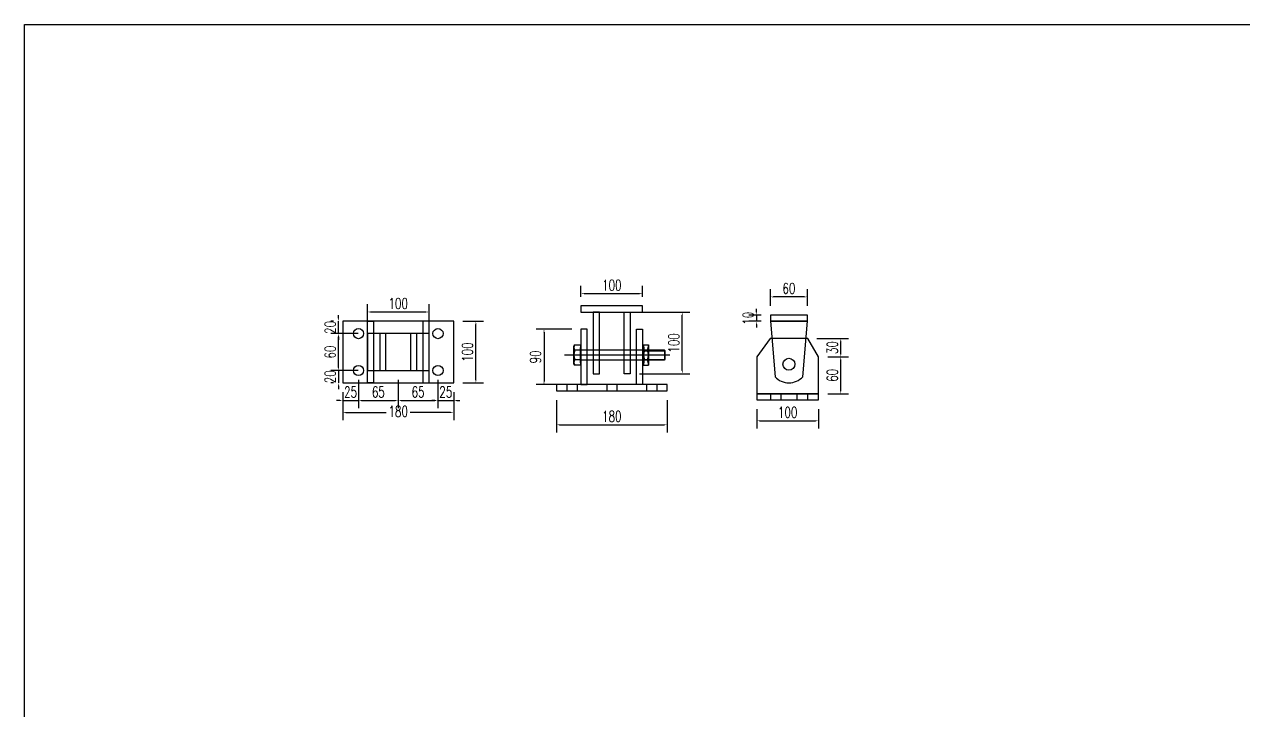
# Model space of a CAD drawing. Header units: millimetres. Extents: x -1546798 to -962116, y 1297493 to 1531173.
# Drawn here: x -1274215 to -1272236, y 1319424 to 1320538 of the extents above; entities that cross this region are included whole.
import ezdxf

# ---------------------------------------------------------------- set-up
doc = ezdxf.new("R2010")
doc.units = ezdxf.units.MM
doc.header["$LTSCALE"] = 10
doc.layers.get('0').update_dxf_attribs({"linetype": 'CONTINUOUS'})
doc.layers.get('DEFPOINTS').update_dxf_attribs({"linetype": 'CONTINUOUS'})
doc.layers.add('W-STEEL_FRAME钢架', color=3, linetype='CONTINUOUS')
doc.layers.add('铝架', color=3, linetype='CONTINUOUS')
doc.styles.add('STANDARD_T3', font='simplex.shx', dxfattribs={"width": 0.7, "bigfont": 'gbcbig.shx'})
doc.dimstyles.new('W&&5', dxfattribs={"dimtxt": 17.5, "dimasz": 5, "dimexe": 12.5, "dimexo": 15, "dimgap": 5, "dimtad": 1, "dimdec": 0, "dimzin": 0, "dimdsep": 46, "dimtxsty": 'STANDARD_T3', "dimcen": 0.09, "dimclrd": 1, "dimclre": 1, "dimclrt": 7, "dimazin": 2, "dimtfac": 1, "dimtdec": 0, "dimtix": 1, "dimtmove": 2, "dimatfit": 3, "dimfxl": 100, "dimtolj": 1, "dimtzin": 0, "dimarcsym": 0})

# ---------------------------------------------------------------- blocks, each defined once
blk = doc.blocks.new('*D1154')
at = {"layer": 'DEFPOINTS', "color": 0, "transparency": 16777216}
for p in [(-1273518, 1320056.1), (-1273482, 1320056.1), (-1273518, 1319956.1)]:
    blk.add_point(p, dxfattribs=at)
at = {"layer": 'W-STEEL_FRAME钢架', "color": 1, "lineweight": -2, "transparency": 16777216}
for p, q in [((-1273503, 1320056.1), (-1273469.5, 1320056.1)), ((-1273482, 1319961.1), (-1273482, 1320051.1)), ((-1273503, 1319956.1), (-1273469.5, 1319956.1))]:
    blk.add_line(p, q, dxfattribs=at)
at = {"layer": 'W-STEEL_FRAME钢架', "color": 1, "transparency": 16777216}
for points in [[(-1273482.9, 1320051.1), (-1273481.2, 1320051.1), (-1273482, 1320056.1)], [(-1273482.9, 1319961.1), (-1273481.2, 1319961.1), (-1273482, 1319956.1)]]:
    blk.add_solid(points, dxfattribs=at)
at = {"layer": 'W-STEEL_FRAME钢架', "color": 7, "transparency": 16777216, "insert": (-1273495.8, 1320006.1), "char_height": 17.5, "attachment_point": 5, "rotation": 90, "style": 'STANDARD_T3'}
blk.add_mtext('\\A1;100', dxfattribs=at)
blk = doc.blocks.new('*D1155')
at = {"layer": 'DEFPOINTS', "color": 0, "transparency": 16777216}
for p in [(-1273698, 1319956.1), (-1273518, 1319956.1), (-1273518, 1319907.9)]:
    blk.add_point(p, dxfattribs=at)
at = {"layer": 'W-STEEL_FRAME钢架', "color": 1, "lineweight": -2, "transparency": 16777216}
for p, q in [((-1273698, 1319941.1), (-1273698, 1319895.4)), ((-1273518, 1319941.1), (-1273518, 1319895.4)), ((-1273693, 1319907.9), (-1273627.6, 1319907.9)), ((-1273523, 1319907.9), (-1273588.4, 1319907.9))]:
    blk.add_line(p, q, dxfattribs=at)
at = {"layer": 'W-STEEL_FRAME钢架', "color": 1, "transparency": 16777216}
for points in [[(-1273693, 1319908.7), (-1273693, 1319907), (-1273698, 1319907.9)], [(-1273523, 1319908.7), (-1273523, 1319907), (-1273518, 1319907.9)]]:
    blk.add_solid(points, dxfattribs=at)
at = {"layer": 'W-STEEL_FRAME钢架', "color": 7, "transparency": 16777216, "insert": (-1273608, 1319909.9), "char_height": 17.5, "attachment_point": 5, "style": 'STANDARD_T3'}
blk.add_mtext('\\A1;180', dxfattribs=at)
blk = doc.blocks.new('luosi')
at = {"color": 6}
for p, q in [((155.7, 0), (-15.4, 0)), ((10.5, 8), (1.5, 8)), ((112.8, 16.6), (120.8, 16.6)), ((112.8, 16.6), (112.8, -16.6)), ((112.8, 8), (120.8, 8)), ((120.8, 16.6), (120.8, -16.6)), ((10.5, -8), (1.5, -8)), ((112.8, -8), (120.8, -8)), ((112.8, -16.6), (120.8, -16.6))]:
    blk.add_line(p, q, dxfattribs=at)
for points in [[(10.5, -16.6), (1.5, -16.6), (0, -14), (0, 14), (1.5, 16.6), (10.5, 16.6)], [(10.5, 12.4), (11.1, 12.4), (11.1, -12.4), (10.5, -12.4)]]:
    blk.add_lwpolyline(points, close=True, dxfattribs=at)
for points in [[(11.1, -8), (146.9, -8), (147.9, -7), (147.9, 7), (146.9, 8), (11.1, 8)], [(111.2, 8), (112.9, 7), (147.9, 7)], [(146.9, 8), (146.9, -8)], [(111.2, -8), (112.9, -7), (147.9, -7)]]:
    blk.add_lwpolyline(points, dxfattribs=at)
for centre, radius, start, end in [((6.9, 12.3), 6.91, 141.5307, 218.4693), ((22.1, 0), 22.1, 158.7607, 201.2393), ((134.9, 16), 22.1, 178.4824, 201.2393), ((134.9, 0), 22.1, 158.7607, 201.2393), ((98.8, 16), 22.1, 338.7607, 1.5176), ((98.8, 0), 22.1, 338.7607, 21.2393), ((6.9, -12.3), 6.91, 141.5307, 218.4693), ((134.9, -16), 22.1, 158.7607, 181.5348), ((98.8, -16), 22.1, 358.4652, 21.2393)]:
    blk.add_arc(centre, radius, start, end, dxfattribs=at)
blk = doc.blocks.new('*D1156')
at = {"layer": 'DEFPOINTS', "color": 0, "transparency": 16777216}
for p in [(-1273704.8, 1320036.1), (-1273658, 1320036.1), (-1273658, 1319976.1)]:
    blk.add_point(p, dxfattribs=at)
at = {"layer": 'W-STEEL_FRAME钢架', "color": 1, "lineweight": -2, "transparency": 16777216}
for p, q in [((-1273673, 1320036.1), (-1273717.3, 1320036.1)), ((-1273704.8, 1319981.1), (-1273704.8, 1320031.1)), ((-1273673, 1319976.1), (-1273717.3, 1319976.1))]:
    blk.add_line(p, q, dxfattribs=at)
at = {"layer": 'W-STEEL_FRAME钢架', "color": 1, "transparency": 16777216}
for points in [[(-1273705.6, 1320031.1), (-1273703.9, 1320031.1), (-1273704.8, 1320036.1)], [(-1273705.6, 1319981.1), (-1273703.9, 1319981.1), (-1273704.8, 1319976.1)]]:
    blk.add_solid(points, dxfattribs=at)
at = {"layer": 'W-STEEL_FRAME钢架', "color": 7, "transparency": 16777216, "insert": (-1273718.5, 1320006.1), "char_height": 17.5, "attachment_point": 5, "rotation": 90, "style": 'STANDARD_T3'}
blk.add_mtext('\\A1;60', dxfattribs=at)
blk = doc.blocks.new('*D1157')
at = {"layer": 'DEFPOINTS', "color": 0, "transparency": 16777216}
for p in [(-1273351.5, 1319943.3), (-1273171.5, 1319943.3), (-1273171.5, 1319888.1)]:
    blk.add_point(p, dxfattribs=at)
at = {"layer": 'W-STEEL_FRAME钢架', "color": 1, "lineweight": -2, "transparency": 16777216}
for p, q in [((-1273351.5, 1319928.3), (-1273351.5, 1319875.6)), ((-1273171.5, 1319928.3), (-1273171.5, 1319875.6)), ((-1273346.5, 1319888.1), (-1273176.5, 1319888.1))]:
    blk.add_line(p, q, dxfattribs=at)
at = {"layer": 'W-STEEL_FRAME钢架', "color": 1, "transparency": 16777216}
for points in [[(-1273346.5, 1319888.9), (-1273346.5, 1319887.3), (-1273351.5, 1319888.1)], [(-1273176.5, 1319888.9), (-1273176.5, 1319887.3), (-1273171.5, 1319888.1)]]:
    blk.add_solid(points, dxfattribs=at)
at = {"layer": 'W-STEEL_FRAME钢架', "color": 7, "transparency": 16777216, "insert": (-1273261.5, 1319901.8), "char_height": 17.5, "attachment_point": 5, "style": 'STANDARD_T3'}
blk.add_mtext('\\A1;180', dxfattribs=at)
blk = doc.blocks.new('*D1158')
at = {"layer": 'DEFPOINTS', "color": 0, "transparency": 16777216}
for p in [(-1273211.5, 1320101), (-1273311.5, 1320081), (-1273211.5, 1320081)]:
    blk.add_point(p, dxfattribs=at)
at = {"layer": 'W-STEEL_FRAME钢架', "color": 1, "lineweight": -2, "transparency": 16777216}
for p, q in [((-1273311.5, 1320096), (-1273311.5, 1320113.5)), ((-1273211.5, 1320096), (-1273211.5, 1320113.5)), ((-1273306.5, 1320101), (-1273216.5, 1320101))]:
    blk.add_line(p, q, dxfattribs=at)
at = {"layer": 'W-STEEL_FRAME钢架', "color": 1, "transparency": 16777216}
for points in [[(-1273306.5, 1320101.8), (-1273306.5, 1320100.1), (-1273311.5, 1320101)], [(-1273216.5, 1320101.8), (-1273216.5, 1320100.1), (-1273211.5, 1320101)]]:
    blk.add_solid(points, dxfattribs=at)
at = {"layer": 'W-STEEL_FRAME钢架', "color": 7, "transparency": 16777216, "insert": (-1273261.5, 1320114.7), "char_height": 17.5, "attachment_point": 5, "style": 'STANDARD_T3'}
blk.add_mtext('\\A1;100', dxfattribs=at)
blk = doc.blocks.new('*D1159')
at = {"layer": 'DEFPOINTS', "color": 0, "transparency": 16777216}
for p in [(-1273558, 1320071.2), (-1273658, 1320036.1), (-1273558, 1320036.1)]:
    blk.add_point(p, dxfattribs=at)
at = {"layer": 'W-STEEL_FRAME钢架', "color": 1, "lineweight": -2, "transparency": 16777216}
for p, q in [((-1273658, 1320051.1), (-1273658, 1320083.7)), ((-1273558, 1320051.1), (-1273558, 1320083.7)), ((-1273653, 1320071.2), (-1273563, 1320071.2))]:
    blk.add_line(p, q, dxfattribs=at)
at = {"layer": 'W-STEEL_FRAME钢架', "color": 1, "transparency": 16777216}
for points in [[(-1273653, 1320072), (-1273653, 1320070.4), (-1273658, 1320071.2)], [(-1273563, 1320072), (-1273563, 1320070.4), (-1273558, 1320071.2)]]:
    blk.add_solid(points, dxfattribs=at)
at = {"layer": 'W-STEEL_FRAME钢架', "color": 7, "transparency": 16777216, "insert": (-1273608, 1320085), "char_height": 17.5, "attachment_point": 5, "style": 'STANDARD_T3'}
blk.add_mtext('\\A1;100', dxfattribs=at)
blk = doc.blocks.new('*D1160')
at = {"layer": 'DEFPOINTS', "color": 0, "transparency": 16777216}
for p in [(-1273311.5, 1320043.3), (-1273371.5, 1319953.3), (-1273311.5, 1319953.3)]:
    blk.add_point(p, dxfattribs=at)
at = {"layer": 'W-STEEL_FRAME钢架', "color": 1, "lineweight": -2, "transparency": 16777216}
for p, q in [((-1273326.5, 1320043.3), (-1273384, 1320043.3)), ((-1273371.5, 1320038.3), (-1273371.5, 1319958.3)), ((-1273326.5, 1319953.3), (-1273384, 1319953.3))]:
    blk.add_line(p, q, dxfattribs=at)
at = {"layer": 'W-STEEL_FRAME钢架', "color": 1, "transparency": 16777216}
for points in [[(-1273372.4, 1320038.3), (-1273370.7, 1320038.3), (-1273371.5, 1320043.3)], [(-1273372.4, 1319958.3), (-1273370.7, 1319958.3), (-1273371.5, 1319953.3)]]:
    blk.add_solid(points, dxfattribs=at)
at = {"layer": 'W-STEEL_FRAME钢架', "color": 7, "transparency": 16777216, "insert": (-1273385.3, 1319998.3), "char_height": 17.5, "attachment_point": 5, "rotation": 90, "style": 'STANDARD_T3'}
blk.add_mtext('\\A1;90', dxfattribs=at)
blk = doc.blocks.new('*D1161')
at = {"layer": 'DEFPOINTS', "color": 0, "transparency": 16777216}
for p in [(-1273231.5, 1320071), (-1273147.2, 1320071), (-1273231.5, 1319971)]:
    blk.add_point(p, dxfattribs=at)
at = {"layer": 'W-STEEL_FRAME钢架', "color": 1, "lineweight": -2, "transparency": 16777216}
for p, q in [((-1273216.5, 1320071), (-1273134.7, 1320071)), ((-1273147.2, 1319976), (-1273147.2, 1320066)), ((-1273216.5, 1319971), (-1273134.7, 1319971))]:
    blk.add_line(p, q, dxfattribs=at)
at = {"layer": 'W-STEEL_FRAME钢架', "color": 1, "transparency": 16777216}
for points in [[(-1273148, 1320066), (-1273146.4, 1320066), (-1273147.2, 1320071)], [(-1273148, 1319976), (-1273146.4, 1319976), (-1273147.2, 1319971)]]:
    blk.add_solid(points, dxfattribs=at)
at = {"layer": 'W-STEEL_FRAME钢架', "color": 7, "transparency": 16777216, "insert": (-1273160.9, 1320021), "char_height": 17.5, "attachment_point": 5, "rotation": 90, "style": 'STANDARD_T3'}
blk.add_mtext('\\A1;100', dxfattribs=at)
blk = doc.blocks.new('*D1162')
at = {"layer": 'DEFPOINTS', "color": 0, "transparency": 16777216}
for p in [(-1273026.2, 1319928.4), (-1272926.2, 1319928.4), (-1272926.2, 1319894.6)]:
    blk.add_point(p, dxfattribs=at)
at = {"layer": 'W-STEEL_FRAME钢架', "color": 1, "lineweight": -2, "transparency": 16777216}
for p, q in [((-1273026.2, 1319913.4), (-1273026.2, 1319882.1)), ((-1272926.2, 1319913.4), (-1272926.2, 1319882.1)), ((-1273021.2, 1319894.6), (-1272931.2, 1319894.6))]:
    blk.add_line(p, q, dxfattribs=at)
at = {"layer": 'W-STEEL_FRAME钢架', "color": 1, "transparency": 16777216}
for points in [[(-1273021.2, 1319895.4), (-1273021.2, 1319893.7), (-1273026.2, 1319894.6)], [(-1272931.2, 1319895.4), (-1272931.2, 1319893.7), (-1272926.2, 1319894.6)]]:
    blk.add_solid(points, dxfattribs=at)
at = {"layer": 'W-STEEL_FRAME钢架', "color": 7, "transparency": 16777216, "insert": (-1272976.2, 1319908.3), "char_height": 17.5, "attachment_point": 5, "style": 'STANDARD_T3'}
blk.add_mtext('\\A1;100', dxfattribs=at)
blk = doc.blocks.new('*D1163')
at = {"layer": 'DEFPOINTS', "color": 0, "transparency": 16777216}
for p in [(-1272926.2, 1319998.4), (-1272890, 1319998.4), (-1272926.2, 1319938.4)]:
    blk.add_point(p, dxfattribs=at)
at = {"layer": 'W-STEEL_FRAME钢架', "color": 1, "lineweight": -2, "transparency": 16777216}
for p, q in [((-1272911.2, 1319998.4), (-1272877.5, 1319998.4)), ((-1272890, 1319943.4), (-1272890, 1319993.4)), ((-1272911.2, 1319938.4), (-1272877.5, 1319938.4))]:
    blk.add_line(p, q, dxfattribs=at)
at = {"layer": 'W-STEEL_FRAME钢架', "color": 1, "transparency": 16777216}
for points in [[(-1272890.9, 1319993.4), (-1272889.2, 1319993.4), (-1272890, 1319998.4)], [(-1272890.9, 1319943.4), (-1272889.2, 1319943.4), (-1272890, 1319938.4)]]:
    blk.add_solid(points, dxfattribs=at)
at = {"layer": 'W-STEEL_FRAME钢架', "color": 7, "transparency": 16777216, "insert": (-1272903.8, 1319968.4), "char_height": 17.5, "attachment_point": 5, "rotation": 90, "style": 'STANDARD_T3'}
blk.add_mtext('\\A1;60', dxfattribs=at)
blk = doc.blocks.new('*D1164')
at = {"layer": 'DEFPOINTS', "color": 0, "transparency": 16777216}
for p in [(-1272943.7, 1320028.4), (-1272890, 1320028.4), (-1272926.2, 1319998.4)]:
    blk.add_point(p, dxfattribs=at)
at = {"layer": 'W-STEEL_FRAME钢架', "color": 1, "lineweight": -2, "transparency": 16777216}
for p, q in [((-1272928.7, 1320028.4), (-1272877.5, 1320028.4)), ((-1272890, 1320003.4), (-1272890, 1320023.4)), ((-1272911.2, 1319998.4), (-1272877.5, 1319998.4))]:
    blk.add_line(p, q, dxfattribs=at)
at = {"layer": 'W-STEEL_FRAME钢架', "color": 1, "transparency": 16777216}
for points in [[(-1272890.9, 1320023.4), (-1272889.2, 1320023.4), (-1272890, 1320028.4)], [(-1272890.9, 1320003.4), (-1272889.2, 1320003.4), (-1272890, 1319998.4)]]:
    blk.add_solid(points, dxfattribs=at)
at = {"layer": 'W-STEEL_FRAME钢架', "color": 7, "transparency": 16777216, "insert": (-1272903.8, 1320013.4), "char_height": 17.5, "attachment_point": 5, "rotation": 90, "style": 'STANDARD_T3'}
blk.add_mtext('\\A1;30', dxfattribs=at)
blk = doc.blocks.new('*D1165')
at = {"layer": 'DEFPOINTS', "color": 0, "transparency": 16777216}
for p in [(-1273004.2, 1320095.7), (-1273004.2, 1320066.1), (-1272944.2, 1320066.1)]:
    blk.add_point(p, dxfattribs=at)
at = {"layer": 'W-STEEL_FRAME钢架', "color": 1, "lineweight": -2, "transparency": 16777216}
for p, q in [((-1273004.2, 1320081.1), (-1273004.2, 1320108.2)), ((-1272949.2, 1320095.7), (-1272999.2, 1320095.7)), ((-1272944.2, 1320081.1), (-1272944.2, 1320108.2))]:
    blk.add_line(p, q, dxfattribs=at)
at = {"layer": 'W-STEEL_FRAME钢架', "color": 1, "transparency": 16777216}
for points in [[(-1272999.2, 1320096.5), (-1272999.2, 1320094.9), (-1273004.2, 1320095.7)], [(-1272949.2, 1320096.5), (-1272949.2, 1320094.9), (-1272944.2, 1320095.7)]]:
    blk.add_solid(points, dxfattribs=at)
at = {"layer": 'W-STEEL_FRAME钢架', "color": 7, "transparency": 16777216, "insert": (-1272974.2, 1320109.4), "char_height": 17.5, "attachment_point": 5, "style": 'STANDARD_T3'}
blk.add_mtext('\\A1;60', dxfattribs=at)
blk = doc.blocks.new('*D1166')
at = {"layer": 'DEFPOINTS', "color": 0, "transparency": 16777216}
for p in [(-1273026.6, 1320056.1), (-1273004.2, 1320066.1), (-1273004.2, 1320056.1)]:
    blk.add_point(p, dxfattribs=at)
at = {"layer": 'W-STEEL_FRAME钢架', "color": 1, "lineweight": -2, "transparency": 16777216}
for p, q in [((-1273026.6, 1320071.1), (-1273026.6, 1320076.1)), ((-1273019.2, 1320066.1), (-1273039.1, 1320066.1)), ((-1273019.2, 1320056.1), (-1273039.1, 1320056.1)), ((-1273026.6, 1320066.1), (-1273026.6, 1320056.1)), ((-1273026.6, 1320051.1), (-1273026.6, 1320046.1))]:
    blk.add_line(p, q, dxfattribs=at)
at = {"layer": 'W-STEEL_FRAME钢架', "color": 1, "transparency": 16777216}
for points in [[(-1273027.4, 1320071.1), (-1273025.8, 1320071.1), (-1273026.6, 1320066.1)], [(-1273027.4, 1320051.1), (-1273025.8, 1320051.1), (-1273026.6, 1320056.1)]]:
    blk.add_solid(points, dxfattribs=at)
at = {"layer": 'W-STEEL_FRAME钢架', "color": 7, "transparency": 16777216, "insert": (-1273040.4, 1320061.1), "char_height": 17.5, "attachment_point": 5, "rotation": 90, "style": 'STANDARD_T3'}
blk.add_mtext('\\A1;10', dxfattribs=at)
blk = doc.blocks.new('*D1131')
at = {"layer": 'DEFPOINTS', "color": 0, "transparency": 16777216}
for p in [(-1273672.5, 1319976.1), (-1273698, 1319956.1), (-1273672.5, 1319927.6)]:
    blk.add_point(p, dxfattribs=at)
at = {"layer": 'W-STEEL_FRAME钢架', "color": 1, "lineweight": -2, "transparency": 16777216}
for p, q in [((-1273672.5, 1319961.1), (-1273672.5, 1319915.1)), ((-1273698, 1319941.1), (-1273698, 1319915.1)), ((-1273703, 1319927.6), (-1273708, 1319927.6)), ((-1273698, 1319927.6), (-1273672.5, 1319927.6)), ((-1273667.5, 1319927.6), (-1273662.5, 1319927.6))]:
    blk.add_line(p, q, dxfattribs=at)
at = {"layer": 'W-STEEL_FRAME钢架', "color": 1, "transparency": 16777216}
for points in [[(-1273703, 1319928.4), (-1273703, 1319926.7), (-1273698, 1319927.6)], [(-1273667.5, 1319928.4), (-1273667.5, 1319926.7), (-1273672.5, 1319927.6)]]:
    blk.add_solid(points, dxfattribs=at)
at = {"layer": 'W-STEEL_FRAME钢架', "color": 7, "transparency": 16777216, "insert": (-1273685.3, 1319941.3), "char_height": 17.5, "attachment_point": 5, "style": 'STANDARD_T3'}
blk.add_mtext('\\A1;25', dxfattribs=at)
blk = doc.blocks.new('*D1132')
at = {"layer": 'DEFPOINTS', "color": 0, "transparency": 16777216}
for p in [(-1273672.5, 1319976.1), (-1273608, 1319976.1), (-1273608, 1319927.6)]:
    blk.add_point(p, dxfattribs=at)
at = {"layer": 'W-STEEL_FRAME钢架', "color": 1, "lineweight": -2, "transparency": 16777216}
for p, q in [((-1273672.5, 1319961.1), (-1273672.5, 1319915.1)), ((-1273608, 1319961.1), (-1273608, 1319915.1)), ((-1273667.5, 1319927.6), (-1273613, 1319927.6))]:
    blk.add_line(p, q, dxfattribs=at)
at = {"layer": 'W-STEEL_FRAME钢架', "color": 1, "transparency": 16777216}
for points in [[(-1273667.5, 1319928.4), (-1273667.5, 1319926.7), (-1273672.5, 1319927.6)], [(-1273613, 1319928.4), (-1273613, 1319926.7), (-1273608, 1319927.6)]]:
    blk.add_solid(points, dxfattribs=at)
at = {"layer": 'W-STEEL_FRAME钢架', "color": 7, "transparency": 16777216, "insert": (-1273640.3, 1319941.3), "char_height": 17.5, "attachment_point": 5, "style": 'STANDARD_T3'}
blk.add_mtext('\\A1;65', dxfattribs=at)
blk = doc.blocks.new('*D1133')
at = {"layer": 'DEFPOINTS', "color": 0, "transparency": 16777216}
for p in [(-1273608, 1319976.1), (-1273543.5, 1319976.1), (-1273543.5, 1319927.6)]:
    blk.add_point(p, dxfattribs=at)
at = {"layer": 'W-STEEL_FRAME钢架', "color": 1, "lineweight": -2, "transparency": 16777216}
for p, q in [((-1273608, 1319961.1), (-1273608, 1319915.1)), ((-1273543.5, 1319961.1), (-1273543.5, 1319915.1)), ((-1273603, 1319927.6), (-1273548.5, 1319927.6))]:
    blk.add_line(p, q, dxfattribs=at)
at = {"layer": 'W-STEEL_FRAME钢架', "color": 1, "transparency": 16777216}
for points in [[(-1273603, 1319928.4), (-1273603, 1319926.7), (-1273608, 1319927.6)], [(-1273548.5, 1319928.4), (-1273548.5, 1319926.7), (-1273543.5, 1319927.6)]]:
    blk.add_solid(points, dxfattribs=at)
at = {"layer": 'W-STEEL_FRAME钢架', "color": 7, "transparency": 16777216, "insert": (-1273575.8, 1319941.3), "char_height": 17.5, "attachment_point": 5, "style": 'STANDARD_T3'}
blk.add_mtext('\\A1;65', dxfattribs=at)
blk = doc.blocks.new('*D1134')
at = {"layer": 'DEFPOINTS', "color": 0, "transparency": 16777216}
for p in [(-1273543.5, 1319976.1), (-1273518, 1319956.1), (-1273518, 1319927.6)]:
    blk.add_point(p, dxfattribs=at)
at = {"layer": 'W-STEEL_FRAME钢架', "color": 1, "lineweight": -2, "transparency": 16777216}
for p, q in [((-1273543.5, 1319961.1), (-1273543.5, 1319915.1)), ((-1273518, 1319941.1), (-1273518, 1319915.1)), ((-1273548.5, 1319927.6), (-1273553.5, 1319927.6)), ((-1273543.5, 1319927.6), (-1273518, 1319927.6)), ((-1273513, 1319927.6), (-1273508, 1319927.6))]:
    blk.add_line(p, q, dxfattribs=at)
at = {"layer": 'W-STEEL_FRAME钢架', "color": 1, "transparency": 16777216}
for points in [[(-1273548.5, 1319928.4), (-1273548.5, 1319926.7), (-1273543.5, 1319927.6)], [(-1273513, 1319928.4), (-1273513, 1319926.7), (-1273518, 1319927.6)]]:
    blk.add_solid(points, dxfattribs=at)
at = {"layer": 'W-STEEL_FRAME钢架', "color": 7, "transparency": 16777216, "insert": (-1273530.8, 1319941.3), "char_height": 17.5, "attachment_point": 5, "style": 'STANDARD_T3'}
blk.add_mtext('\\A1;25', dxfattribs=at)
blk = doc.blocks.new('*D1135')
at = {"layer": 'DEFPOINTS', "color": 0, "transparency": 16777216}
for p in [(-1273658, 1319976.1), (-1273704.8, 1319956.1), (-1273698, 1319956.1)]:
    blk.add_point(p, dxfattribs=at)
at = {"layer": 'W-STEEL_FRAME钢架', "color": 1, "lineweight": -2, "transparency": 16777216}
for p, q in [((-1273673, 1319976.1), (-1273717.3, 1319976.1)), ((-1273704.8, 1319981.1), (-1273704.8, 1319986.1)), ((-1273704.8, 1319976.1), (-1273704.8, 1319956.1)), ((-1273713, 1319956.1), (-1273717.3, 1319956.1)), ((-1273704.8, 1319951.1), (-1273704.8, 1319946.1))]:
    blk.add_line(p, q, dxfattribs=at)
at = {"layer": 'W-STEEL_FRAME钢架', "color": 1, "transparency": 16777216}
for points in [[(-1273705.6, 1319981.1), (-1273703.9, 1319981.1), (-1273704.8, 1319976.1)], [(-1273705.6, 1319951.1), (-1273703.9, 1319951.1), (-1273704.8, 1319956.1)]]:
    blk.add_solid(points, dxfattribs=at)
at = {"layer": 'W-STEEL_FRAME钢架', "color": 7, "transparency": 16777216, "insert": (-1273718.5, 1319966.1), "char_height": 17.5, "attachment_point": 5, "rotation": 90, "style": 'STANDARD_T3'}
blk.add_mtext('\\A1;20', dxfattribs=at)
blk = doc.blocks.new('*D1136')
at = {"layer": 'DEFPOINTS', "color": 0, "transparency": 16777216}
for p in [(-1273704.8, 1320056.1), (-1273698, 1320056.1), (-1273672.5, 1320036.1)]:
    blk.add_point(p, dxfattribs=at)
at = {"layer": 'W-STEEL_FRAME钢架', "color": 1, "lineweight": -2, "transparency": 16777216}
for p, q in [((-1273713, 1320056.1), (-1273717.3, 1320056.1)), ((-1273704.8, 1320061.1), (-1273704.8, 1320066.1)), ((-1273704.8, 1320036.1), (-1273704.8, 1320056.1)), ((-1273687.5, 1320036.1), (-1273717.3, 1320036.1)), ((-1273704.8, 1320031.1), (-1273704.8, 1320026.1))]:
    blk.add_line(p, q, dxfattribs=at)
at = {"layer": 'W-STEEL_FRAME钢架', "color": 1, "transparency": 16777216}
for points in [[(-1273705.6, 1320061.1), (-1273703.9, 1320061.1), (-1273704.8, 1320056.1)], [(-1273705.6, 1320031.1), (-1273703.9, 1320031.1), (-1273704.8, 1320036.1)]]:
    blk.add_solid(points, dxfattribs=at)
at = {"layer": 'W-STEEL_FRAME钢架', "color": 7, "transparency": 16777216, "insert": (-1273718.5, 1320046.1), "char_height": 17.5, "attachment_point": 5, "rotation": 90, "style": 'STANDARD_T3'}
blk.add_mtext('\\A1;20', dxfattribs=at)

msp = doc.modelspace()

# ---------------------------------------------------------------- linework, layer by layer
at = {"layer": 'W-STEEL_FRAME钢架', "color": 0}
for p, q in [((-1273004.2, 1320056.1), (-1272996.6, 1319966.1)), ((-1272944.2, 1320056.1), (-1273004.2, 1320056.1)), ((-1272951.7, 1319966.1), (-1272944.2, 1320056.1)), ((-1273334.3, 1319953.3), (-1273334.3, 1319943.3)), ((-1273317.8, 1319953.3), (-1273317.8, 1319943.3)), ((-1273269.8, 1319953.3), (-1273269.8, 1319943.3)), ((-1273253.3, 1319953.3), (-1273253.3, 1319943.3)), ((-1273205.2, 1319953.3), (-1273205.2, 1319943.3)), ((-1273188.7, 1319953.3), (-1273188.7, 1319943.3)), ((-1273004.2, 1319938.4), (-1273004.2, 1319928.4)), ((-1272987.2, 1319938.4), (-1272987.2, 1319928.4)), ((-1272961.2, 1319938.4), (-1272961.2, 1319928.4)), ((-1272944.2, 1319938.4), (-1272944.2, 1319928.4))]:
    msp.add_line(p, q, dxfattribs=at)
for points in [[(-1274214.5, 1320538), (-1269942.7, 1320538), (-1269942.7, 1318310.4), (-1274214.5, 1318310.4)], [(-1273311.5, 1320071), (-1273211.5, 1320071), (-1273211.5, 1320081), (-1273311.5, 1320081)], [(-1273518, 1319956.1), (-1273518, 1320056.1), (-1273698, 1320056.1), (-1273698, 1319956.1)], [(-1273291.5, 1320071), (-1273291.5, 1319971), (-1273281.5, 1319971), (-1273281.5, 1320071)], [(-1273231.5, 1320071), (-1273231.5, 1319971), (-1273241.5, 1319971), (-1273241.5, 1320071)], [(-1273004.2, 1320056.1), (-1272944.2, 1320056.1), (-1272944.2, 1320066.1), (-1273004.2, 1320066.1)], [(-1273658, 1319976.1), (-1273558, 1319976.1), (-1273558, 1320036.1), (-1273658, 1320036.1)], [(-1273638, 1319976.1), (-1273628, 1319976.1), (-1273628, 1320036.1), (-1273638, 1320036.1)], [(-1273588, 1319976.1), (-1273578, 1319976.1), (-1273578, 1320036.1), (-1273588, 1320036.1)], [(-1273311.5, 1319953.3), (-1273301.5, 1319953.3), (-1273301.5, 1320043.3), (-1273311.5, 1320043.3)], [(-1273211.5, 1319953.3), (-1273221.5, 1319953.3), (-1273221.5, 1320043.3), (-1273211.5, 1320043.3)], [(-1273026.2, 1319938.4), (-1272926.2, 1319938.4), (-1272926.2, 1319998.4), (-1272943.7, 1320028.4), (-1273004.7, 1320028.4), (-1273026.2, 1319998.4)], [(-1273351.5, 1319943.3), (-1273171.5, 1319943.3), (-1273171.5, 1319953.3), (-1273351.5, 1319953.3)], [(-1273026.2, 1319928.4), (-1272926.2, 1319928.4), (-1272926.2, 1319938.4), (-1273026.2, 1319938.4)]]:
    msp.add_lwpolyline(points, close=True, dxfattribs=at)
at = {"layer": 'W-STEEL_FRAME钢架', "color": 3}
for points in [[(-1273658, 1319956.1), (-1273658, 1320056.1), (-1273648, 1320056.1), (-1273648, 1319956.1)], [(-1273558, 1319956.1), (-1273558, 1320056.1), (-1273568, 1320056.1), (-1273568, 1319956.1)]]:
    msp.add_lwpolyline(points, close=True, dxfattribs=at)
at = {"layer": 'W-STEEL_FRAME钢架', "color": 0}
msp.add_circle((-1272974.2, 1319986.4), 9.6, dxfattribs=at)
msp.add_arc((-1272974.2, 1319986.4), 30.2, 222.0133, 317.9867, dxfattribs=at)
at = {"layer": '铝架'}
for centre in [(-1273672.5, 1320036.1), (-1273543.5, 1320036.1), (-1273672.5, 1319976.1), (-1273543.5, 1319976.1)]:
    msp.add_circle(centre, 8.25, dxfattribs=at)

# ---------------------------------------------------------------- block references
at = {"layer": 'W-STEEL_FRAME钢架', "color": 0}
msp.add_blockref('luosi', (-1273322.9, 1320001.3), dxfattribs=at)

# ---------------------------------------------------------------- dimensions: what is measured, and where the dimension line sits
for base, p1, p2, picture, middle in [((-1273211.5, 1320101), (-1273311.5, 1320081), (-1273211.5, 1320081), '*D1158', (-1273261.5, 1320114.7)), ((-1273558, 1320071.2), (-1273658, 1320036.1), (-1273558, 1320036.1), '*D1159', (-1273608, 1320085)), ((-1273171.5, 1319888.1), (-1273351.5, 1319943.3), (-1273171.5, 1319943.3), '*D1157', (-1273261.5, 1319901.8))]:
    dim = msp.add_linear_dim(base=base, p1=p1, p2=p2, dimstyle='W&&5', dxfattribs=at)
    dim.commit()
    dim.dimension.update_dxf_attribs({"geometry": picture, "text_midpoint": middle})
for base, p1, p2, picture, middle in [((-1273004.2, 1320095.7), (-1272944.2, 1320066.1), (-1273004.2, 1320066.1), '*D1165', (-1272974.2, 1320109.4)), ((-1273672.5384, 1319927.5601), (-1273698.0155, 1319956.098), (-1273672.5384, 1319976.098), '*D1131', (-1273685.277, 1319941.3101)), ((-1273608.0155, 1319927.5601), (-1273672.5384, 1319976.098), (-1273608.0155, 1319976.098), '*D1132', (-1273640.277, 1319941.3101)), ((-1273543.4926, 1319927.5601), (-1273608.0155, 1319976.098), (-1273543.4926, 1319976.098), '*D1133', (-1273575.7541, 1319941.3101)), ((-1273518.0155, 1319927.5601), (-1273543.4926, 1319976.098), (-1273518.0155, 1319956.098), '*D1134', (-1273530.7541, 1319941.3101)), ((-1272926.2, 1319894.6), (-1273026.2, 1319928.4), (-1272926.2, 1319928.4), '*D1162', (-1272976.2, 1319908.3))]:
    dim = msp.add_linear_dim(base=base, p1=p1, p2=p2, dimstyle='W&&5', override={"dimfxlon": 1}, dxfattribs=at)
    dim.commit()
    dim.dimension.update_dxf_attribs({"geometry": picture, "text_midpoint": middle})
for base, p1, p2, picture, middle in [((-1273026.6, 1320056.1), (-1273004.2, 1320066.1), (-1273004.2, 1320056.1), '*D1166', (-1273040.4, 1320061.1)), ((-1272890, 1320028.4), (-1272926.2, 1319998.4), (-1272943.7, 1320028.4), '*D1164', (-1272903.8, 1320013.4)), ((-1272890, 1319998.4), (-1272926.2, 1319938.4), (-1272926.2, 1319998.4), '*D1163', (-1272903.8, 1319968.4))]:
    dim = msp.add_linear_dim(base=base, p1=p1, p2=p2, angle=90, dimstyle='W&&5', override={"dimfxlon": 1}, dxfattribs=at)
    dim.commit()
    dim.dimension.update_dxf_attribs({"geometry": picture, "text_midpoint": middle})
for base, p1, p2, picture, middle in [((-1273704.8, 1320056.1), (-1273672.5, 1320036.1), (-1273698, 1320056.1), '*D1136', (-1273718.5, 1320046.1)), ((-1273482, 1320056.1), (-1273518, 1319956.1), (-1273518, 1320056.1), '*D1154', (-1273495.8, 1320006.1)), ((-1273147.2, 1320071), (-1273231.5, 1319971), (-1273231.5, 1320071), '*D1161', (-1273160.9, 1320021)), ((-1273704.8, 1320036.1), (-1273658, 1319976.1), (-1273658, 1320036.1), '*D1156', (-1273718.5, 1320006.1)), ((-1273371.5, 1319953.3), (-1273311.5, 1320043.3), (-1273311.5, 1319953.3), '*D1160', (-1273385.3, 1319998.3)), ((-1273704.8, 1319956.1), (-1273658, 1319976.1), (-1273698, 1319956.1), '*D1135', (-1273718.5, 1319966.1))]:
    dim = msp.add_linear_dim(base=base, p1=p1, p2=p2, angle=90, dimstyle='W&&5', dxfattribs=at)
    dim.commit()
    dim.dimension.update_dxf_attribs({"geometry": picture, "text_midpoint": middle})
dim = msp.add_linear_dim(base=(-1273518, 1319907.9), p1=(-1273698, 1319956.1), p2=(-1273518, 1319956.1), angle=180, dimstyle='W&&5', override={"dimfxlon": 1}, dxfattribs=at)
dim.commit()
dim.dimension.update_dxf_attribs({"geometry": '*D1155', "text_midpoint": (-1273608, 1319909.9), "dimtype": 160})

doc.saveas('drawing.dxf')
